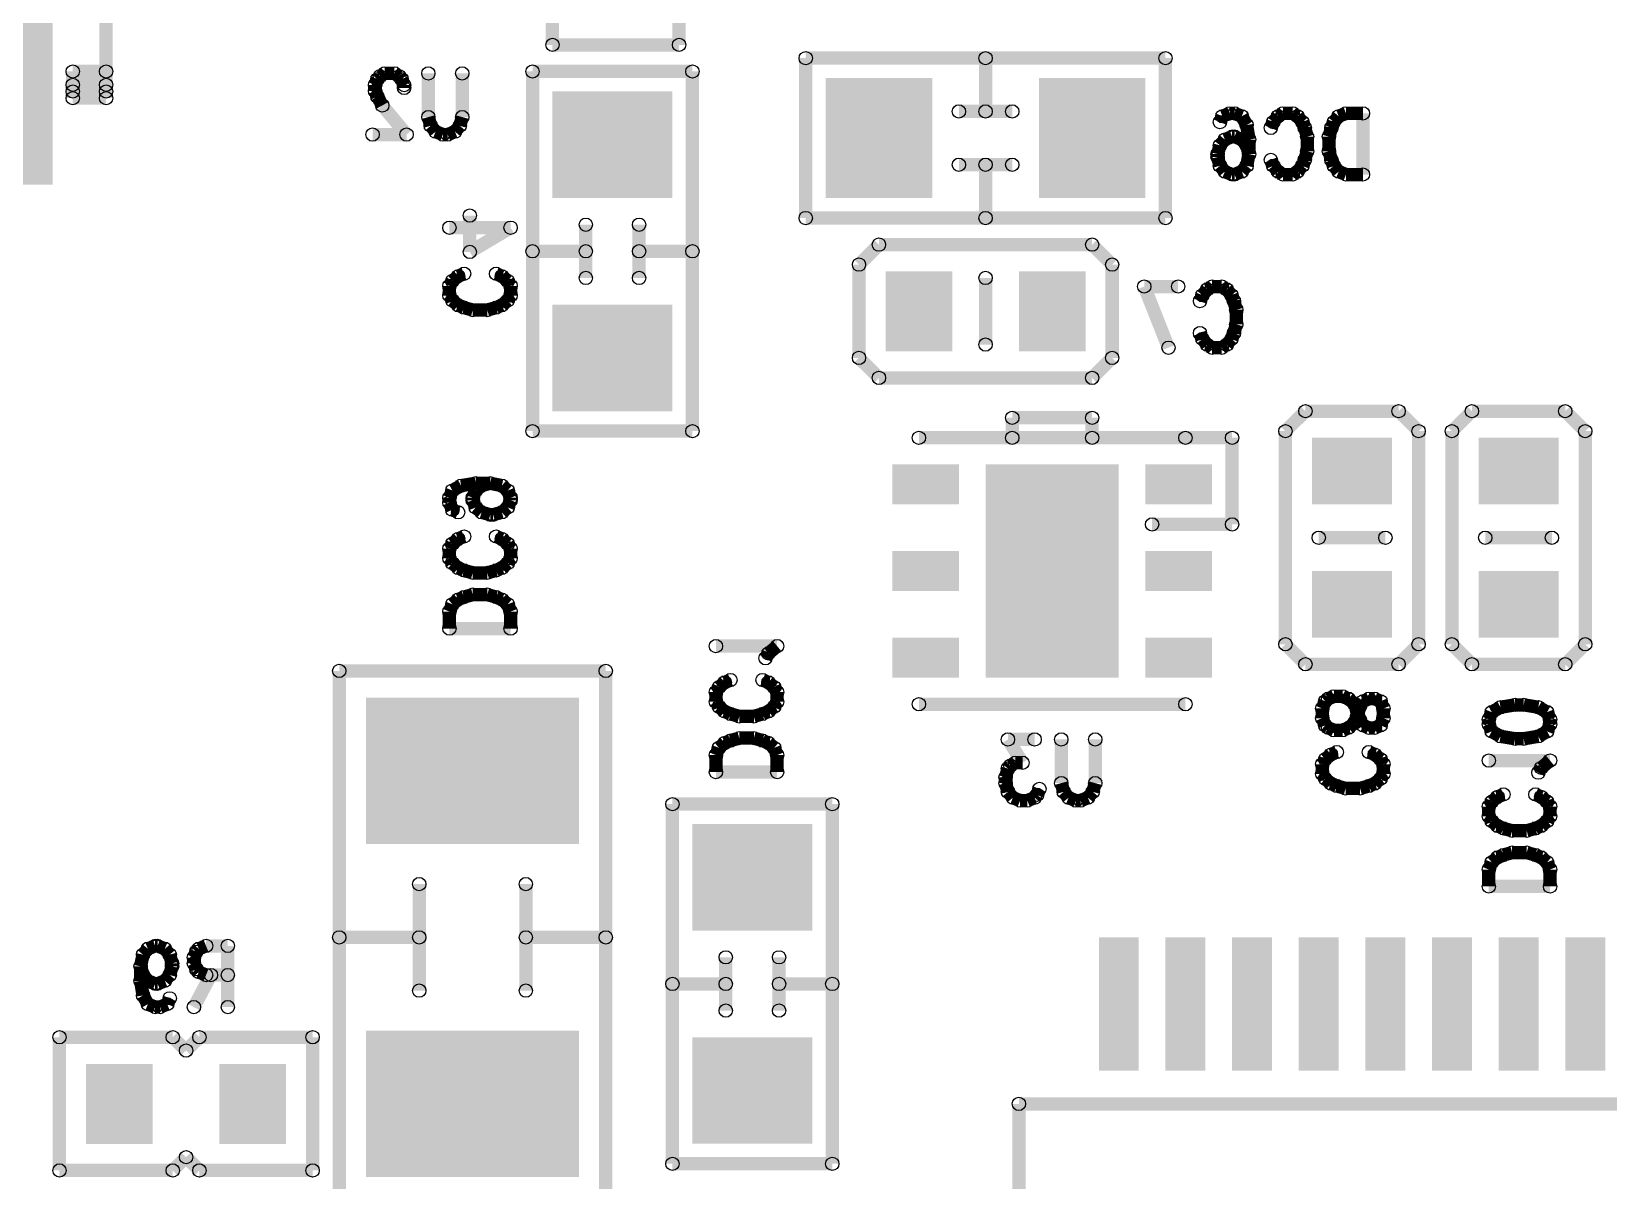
# Model space of a CAD drawing. Extents: x 100 to 134.1, y 89.7 to 148.
# Drawn here: x 114.59 to 126.42, y 131.42 to 140.05 of the extents above; entities that cross this region are included whole.
import ezdxf

# ---------------------------------------------------------------- set-up
doc = ezdxf.new("R2010")
doc.units = 0
doc.layers.get('0').update_dxf_attribs({"linetype": 'CONTINUOUS'})
doc.layers.add('MASK-BOTTOM_PHO', color=4, linetype='CONTINUOUS')
doc.layers.add('SILK-BOTTOM_PHO', color=5, linetype='CONTINUOUS')

# ---------------------------------------------------------------- blocks, each defined once
blk = doc.blocks.new('SQUARE_21')
blk.add_solid([(0.999998, 0.999998), (0.999998, -0.999998), (-0.999998, 0.999998), (-0.999998, -0.999998)])
blk = doc.blocks.new('SQUARE_16')
blk.add_solid([(0.250062, 0.250062), (0.250062, -0.250062), (-0.250062, 0.250062), (-0.250062, -0.250062)])
blk = doc.blocks.new('SQUARE_33')
blk.add_solid([(0.499998, 0.499998), (0.499998, -0.499998), (-0.499998, 0.499998), (-0.499998, -0.499998)])
blk = doc.blocks.new('SQUARE_137')
blk.add_solid([(0.149986, 0.149986), (0.149986, -0.149986), (-0.149986, 0.149986), (-0.149986, -0.149986)])
blk = doc.blocks.new('SQUARE_152')
blk.add_solid([(0.550036, 0.550036), (0.550036, -0.550036), (-0.550036, 0.550036), (-0.550036, -0.550036)])
blk = doc.blocks.new('SQUARE_165')
blk.add_solid([(0.40005, 0.40005), (0.40005, -0.40005), (-0.40005, 0.40005), (-0.40005, -0.40005)])
blk = doc.blocks.new('ROUND_1')
blk.add_circle((0, 0), 0.05)

msp = doc.modelspace()

# ---------------------------------------------------------------- linework, layer by layer
at = {"layer": 'MASK-BOTTOM_PHO'}
for points, const_width in [([(120.949974, 139.29995), (120.949974, 139.199874)], 0.8001), ([(122.54992, 139.29995), (122.54992, 139.199874)], 0.8001), ([(118.89994, 139.199874), (119.000016, 139.199874)], 0.8001), ([(121.249948, 137.899902), (121.249948, 137.999978)], 0.500124), ([(122.249946, 137.899902), (122.249946, 137.999978)], 0.500124), ([(118.89994, 137.599928), (119.000016, 137.599928)], 0.8001), ([(124.450094, 136.750044), (124.549916, 136.750044)], 0.500124), ([(125.800104, 136.750044), (125.700028, 136.750044)], 0.500124), ([(121.400062, 136.649968), (121.19991, 136.649968)], 0.299972), ([(122.249946, 136.299956), (122.249946, 135.700008)], 0.999996), ([(123.299982, 136.649968), (123.100084, 136.649968)], 0.299972), ([(121.400062, 135.999982), (121.19991, 135.999982)], 0.299972), ([(123.299982, 135.999982), (123.100084, 135.999982)], 0.299972), ([(124.450094, 135.750046), (124.549916, 135.750046)], 0.500124), ([(125.800104, 135.750046), (125.700028, 135.750046)], 0.500124), ([(121.400062, 135.349996), (121.19991, 135.349996)], 0.299972), ([(123.299982, 135.349996), (123.100084, 135.349996)], 0.299972), ([(117.650006, 134.500112), (118.149878, 134.500112)], 1.100072), ([(119.949976, 133.700012), (120.050052, 133.700012)], 0.8001), ([(122.750072, 132.40004), (122.750072, 133.100064)], 0.299972), ([(123.249944, 132.40004), (123.249944, 133.100064)], 0.299972), ([(123.75007, 132.40004), (123.75007, 133.100064)], 0.299972), ([(124.249942, 132.40004), (124.249942, 133.100064)], 0.299972), ([(124.750068, 132.40004), (124.750068, 133.100064)], 0.299972), ([(125.24994, 132.40004), (125.24994, 133.100064)], 0.299972), ([(125.750066, 132.40004), (125.750066, 133.100064)], 0.299972), ([(126.249938, 132.40004), (126.249938, 133.100064)], 0.299972), ([(117.650006, 131.99999), (118.149878, 131.99999)], 1.100072), ([(119.949976, 132.100066), (120.050052, 132.100066)], 0.8001), ([(115.24996, 131.949952), (115.24996, 132.050028)], 0.500124), ([(116.249958, 131.949952), (116.249958, 132.050028)], 0.500124)]:
    msp.add_lwpolyline(points, dxfattribs=dict(at, const_width=const_width))
at = {"layer": 'SILK-BOTTOM_PHO', "const_width": 0.100076}
for points in [[(115.149884, 144.249902), (115.149884, 139.649962)], [(118.49989, 141.299946), (118.49989, 139.949936)], [(119.450104, 139.949936), (119.450104, 141.299946)], [(118.49989, 139.949936), (119.450104, 139.949936)], [(123.100084, 139.850114), (120.400064, 139.850114)], [(120.400064, 139.850114), (120.400064, 138.649964)], [(121.750074, 139.850114), (121.750074, 139.450064)], [(123.100084, 138.649964), (123.100084, 139.850114)], [(114.899948, 139.750038), (114.899948, 139.549886)], [(115.149884, 139.750038), (114.899948, 139.750038)], [(115.149884, 139.549886), (115.149884, 139.750038)], [(117.20449, 139.71397), (117.186456, 139.692126)], [(117.240812, 139.735814), (117.20449, 139.71397)], [(117.31371, 139.735814), (117.240812, 139.735814)], [(117.350032, 139.71397), (117.31371, 139.735814)], [(117.368066, 139.692126), (117.350032, 139.71397)], [(117.568218, 139.4079), (117.568218, 139.735814)], [(117.822726, 139.735814), (117.822726, 139.4079)], [(119.549926, 139.750038), (118.35003, 139.750038)], [(118.35003, 139.750038), (118.35003, 137.050018)], [(119.549926, 137.050018), (119.549926, 139.750038)], [(115.149884, 139.649962), (114.899948, 139.649962)], [(114.899948, 139.599924), (115.149884, 139.599924)], [(117.186456, 139.692126), (117.168168, 139.648438)], [(117.168168, 139.648438), (117.168168, 139.60475)], [(117.168168, 139.60475), (117.186456, 139.561062)], [(117.386354, 139.648438), (117.368066, 139.692126)], [(117.386354, 139.626594), (117.386354, 139.648438)], [(114.899948, 139.549886), (115.149884, 139.549886)], [(117.186456, 139.561062), (117.222778, 139.495276)], [(117.222778, 139.495276), (117.404642, 139.276582)], [(117.586252, 139.342114), (117.568218, 139.4079)], [(117.822726, 139.4079), (117.804438, 139.342114)], [(121.549922, 139.450064), (121.949972, 139.450064)], [(123.509024, 139.370308), (123.527312, 139.413996)], [(123.527312, 139.413996), (123.581922, 139.43584)], [(123.581922, 139.43584), (123.618244, 139.43584)], [(123.618244, 139.43584), (123.6726, 139.413996)], [(123.6726, 139.413996), (123.709176, 139.348464)], [(123.890786, 139.32662), (123.909074, 139.370308)], [(123.909074, 139.370308), (123.945396, 139.413996)], [(123.945396, 139.413996), (123.981718, 139.43584)], [(123.981718, 139.43584), (124.054616, 139.43584)], [(124.054616, 139.43584), (124.090938, 139.413996)], [(124.090938, 139.413996), (124.12726, 139.370308)], [(124.12726, 139.370308), (124.145548, 139.32662)], [(124.363734, 139.370308), (124.345446, 139.32662)], [(124.400056, 139.413996), (124.363734, 139.370308)], [(124.454666, 139.43584), (124.400056, 139.413996)], [(124.58192, 139.43584), (124.454666, 139.43584)], [(124.58192, 139.43584), (124.58192, 138.976608)], [(117.404642, 139.276582), (117.14988, 139.276582)], [(117.622828, 139.298426), (117.586252, 139.342114)], [(117.677184, 139.276582), (117.622828, 139.298426)], [(117.71376, 139.276582), (117.677184, 139.276582)], [(117.768116, 139.298426), (117.71376, 139.276582)], [(117.804438, 139.342114), (117.768116, 139.298426)], [(123.509024, 139.195302), (123.545346, 139.23899)], [(123.545346, 139.23899), (123.599956, 139.260834)], [(123.599956, 139.260834), (123.618244, 139.260834)], [(123.618244, 139.260834), (123.6726, 139.23899)], [(123.6726, 139.23899), (123.709176, 139.195302)], [(123.709176, 139.348464), (123.72721, 139.23899)], [(123.72721, 139.23899), (123.72721, 139.12977)], [(124.145548, 139.32662), (124.163582, 139.260834)], [(124.163582, 139.260834), (124.163582, 139.151614)], [(124.345446, 139.32662), (124.327158, 139.260834)], [(124.327158, 139.260834), (124.327158, 139.151614)], [(123.49099, 139.12977), (123.509024, 139.195302)], [(123.49099, 139.107926), (123.49099, 139.12977)], [(123.709176, 139.195302), (123.72721, 139.12977)], [(123.72721, 139.12977), (123.709176, 139.04214)], [(124.163582, 139.151614), (124.145548, 139.085828)], [(124.327158, 139.151614), (124.345446, 139.085828)], [(121.549922, 139.050014), (121.949972, 139.050014)], [(121.750074, 138.649964), (121.750074, 139.050014)], [(123.509024, 139.04214), (123.49099, 139.107926)], [(123.545346, 138.998452), (123.509024, 139.04214)], [(123.709176, 139.04214), (123.6726, 138.998452)], [(123.909074, 139.04214), (123.890786, 139.085828)], [(123.945396, 138.998452), (123.909074, 139.04214)], [(124.12726, 139.04214), (124.090938, 138.998452)], [(124.145548, 139.085828), (124.12726, 139.04214)], [(124.345446, 139.085828), (124.363734, 139.04214)], [(124.363734, 139.04214), (124.400056, 138.998452)], [(123.599956, 138.976608), (123.545346, 138.998452)], [(123.618244, 138.976608), (123.599956, 138.976608)], [(123.6726, 138.998452), (123.618244, 138.976608)], [(123.981718, 138.976608), (123.945396, 138.998452)], [(124.054616, 138.976608), (123.981718, 138.976608)], [(124.090938, 138.998452), (124.054616, 138.976608)], [(124.400056, 138.998452), (124.454666, 138.976608)], [(124.454666, 138.976608), (124.58192, 138.976608)], [(117.879622, 138.395456), (117.879622, 138.668252)], [(120.400064, 138.649964), (123.100084, 138.649964)], [(118.185946, 138.57732), (117.72646, 138.57732)], [(118.185946, 138.57732), (117.879622, 138.395456)], [(118.75008, 138.199876), (118.75008, 138.599926)], [(119.149876, 138.199876), (119.149876, 138.599926)], [(120.800114, 138.299952), (120.949974, 138.450066)], [(120.949974, 138.450066), (122.54992, 138.450066)], [(122.54992, 138.450066), (122.700034, 138.299952)], [(118.35003, 138.400028), (118.75008, 138.400028)], [(119.549926, 138.400028), (119.149876, 138.400028)], [(120.800114, 137.599928), (120.800114, 138.299952)], [(122.700034, 138.299952), (122.700034, 137.599928)], [(117.72646, 138.140948), (117.748558, 138.17727)], [(117.748558, 138.17727), (117.792246, 138.213592)], [(117.792246, 138.213592), (117.835934, 138.23188)], [(118.076472, 138.23188), (118.120414, 138.213592)], [(118.120414, 138.213592), (118.164102, 138.17727)], [(118.164102, 138.17727), (118.185946, 138.140948)], [(121.750074, 137.700004), (121.750074, 138.199876)], [(117.72646, 138.068304), (117.72646, 138.140948)], [(117.748558, 138.031728), (117.72646, 138.068304)], [(118.185946, 138.068304), (118.164102, 138.031728)], [(118.185946, 138.140948), (118.185946, 138.068304)], [(122.940826, 138.135868), (123.12269, 137.676636)], [(123.195334, 138.135868), (122.940826, 138.135868)], [(123.359164, 138.026648), (123.377198, 138.070336)], [(123.377198, 138.070336), (123.41352, 138.114024)], [(123.41352, 138.114024), (123.450096, 138.135868)], [(123.450096, 138.135868), (123.52274, 138.135868)], [(123.52274, 138.135868), (123.559062, 138.114024)], [(123.559062, 138.114024), (123.595384, 138.070336)], [(123.595384, 138.070336), (123.613672, 138.026648)], [(117.792246, 137.995406), (117.748558, 138.031728)], [(117.835934, 137.977372), (117.792246, 137.995406)], [(117.901466, 137.959084), (117.835934, 137.977372)], [(118.01094, 137.959084), (117.901466, 137.959084)], [(118.076472, 137.977372), (118.01094, 137.959084)], [(118.120414, 137.995406), (118.076472, 137.977372)], [(118.164102, 138.031728), (118.120414, 137.995406)], [(123.613672, 138.026648), (123.631706, 137.960862)], [(123.631706, 137.960862), (123.631706, 137.851642)], [(123.631706, 137.851642), (123.613672, 137.785856)], [(123.377198, 137.742168), (123.359164, 137.785856)], [(123.41352, 137.69848), (123.377198, 137.742168)], [(123.450096, 137.676636), (123.41352, 137.69848)], [(123.559062, 137.69848), (123.52274, 137.676636)], [(123.595384, 137.742168), (123.559062, 137.69848)], [(123.613672, 137.785856), (123.595384, 137.742168)], [(120.949974, 137.450068), (120.800114, 137.599928)], [(122.700034, 137.599928), (122.54992, 137.450068)], [(123.52274, 137.676636), (123.450096, 137.676636)], [(122.54992, 137.450068), (120.949974, 137.450068)], [(121.949972, 136.99998), (121.949972, 137.150094)], [(121.949972, 137.150094), (122.54992, 137.150094)], [(122.54992, 137.150094), (122.54992, 136.99998)], [(124.000006, 137.050018), (124.15012, 137.199878)], [(124.15012, 137.199878), (124.84989, 137.199878)], [(124.84989, 137.199878), (125.000004, 137.050018)], [(125.24994, 137.050018), (125.400054, 137.199878)], [(125.400054, 137.199878), (126.100078, 137.199878)], [(126.100078, 137.199878), (126.249938, 137.050018)], [(118.35003, 137.050018), (119.549926, 137.050018)], [(121.249948, 136.99998), (123.249944, 136.99998)], [(122.54992, 136.99998), (121.949972, 136.99998)], [(123.599956, 136.99998), (123.249944, 136.99998)], [(123.599956, 136.349994), (123.599956, 136.99998)], [(124.000006, 135.450072), (124.000006, 137.050018)], [(125.000004, 137.050018), (125.000004, 135.450072)], [(125.24994, 135.450072), (125.24994, 137.050018)], [(126.249938, 137.050018), (126.249938, 135.450072)], [(117.81409, 136.640824), (117.748558, 136.604502)], [(117.923564, 136.659112), (117.81409, 136.640824)], [(118.032784, 136.659112), (117.923564, 136.659112)], [(117.967252, 136.640824), (117.923564, 136.604502)], [(118.032784, 136.659112), (117.967252, 136.640824)], [(118.120414, 136.640824), (118.032784, 136.659112)], [(118.164102, 136.604502), (118.120414, 136.640824)], [(117.748558, 136.604502), (117.72646, 136.549892)], [(117.72646, 136.549892), (117.72646, 136.51357)], [(117.923564, 136.604502), (117.901466, 136.549892)], [(117.901466, 136.549892), (117.901466, 136.531858)], [(117.901466, 136.531858), (117.923564, 136.477248)], [(118.185946, 136.549892), (118.164102, 136.604502)], [(118.164102, 136.477248), (118.185946, 136.531858)], [(118.185946, 136.531858), (118.185946, 136.549892)], [(117.72646, 136.51357), (117.748558, 136.459214)], [(117.748558, 136.459214), (117.792246, 136.440926)], [(117.923564, 136.477248), (117.967252, 136.440926)], [(117.967252, 136.440926), (118.032784, 136.422638)], [(118.032784, 136.422638), (118.054628, 136.422638)], [(118.054628, 136.422638), (118.120414, 136.440926)], [(118.120414, 136.440926), (118.164102, 136.477248)], [(123.000008, 136.349994), (123.599956, 136.349994)], [(117.72646, 136.16813), (117.748558, 136.204452)], [(117.72646, 136.095486), (117.72646, 136.16813)], [(117.748558, 136.204452), (117.792246, 136.241028)], [(117.792246, 136.241028), (117.835934, 136.259062)], [(118.076472, 136.259062), (118.120414, 136.241028)], [(118.120414, 136.241028), (118.164102, 136.204452)], [(118.164102, 136.204452), (118.185946, 136.16813)], [(118.185946, 136.16813), (118.185946, 136.095486)], [(124.249942, 136.249918), (124.750068, 136.249918)], [(126.000002, 136.249918), (125.499876, 136.249918)], [(117.748558, 136.059164), (117.72646, 136.095486)], [(117.792246, 136.022842), (117.748558, 136.059164)], [(118.164102, 136.059164), (118.120414, 136.022842)], [(118.185946, 136.095486), (118.164102, 136.059164)], [(117.835934, 136.004554), (117.792246, 136.022842)], [(117.901466, 135.986266), (117.835934, 136.004554)], [(118.01094, 135.986266), (117.901466, 135.986266)], [(118.076472, 136.004554), (118.01094, 135.986266)], [(118.120414, 136.022842), (118.076472, 136.004554)], [(117.901466, 135.82269), (117.835934, 135.804656)], [(118.01094, 135.82269), (117.901466, 135.82269)], [(118.076472, 135.804656), (118.01094, 135.82269)], [(117.748558, 135.750046), (117.72646, 135.695436)], [(117.72646, 135.695436), (117.72646, 135.568182)], [(117.792246, 135.786368), (117.748558, 135.750046)], [(117.835934, 135.804656), (117.792246, 135.786368)], [(118.120414, 135.786368), (118.076472, 135.804656)], [(118.164102, 135.750046), (118.120414, 135.786368)], [(118.185946, 135.695436), (118.164102, 135.750046)], [(118.185946, 135.568182), (118.185946, 135.695436)], [(118.185946, 135.568182), (117.72646, 135.568182)], [(124.15012, 135.299958), (124.000006, 135.450072)], [(125.000004, 135.450072), (124.84989, 135.299958)], [(125.400054, 135.299958), (125.24994, 135.450072)], [(126.249938, 135.450072), (126.100078, 135.299958)], [(120.185942, 135.436356), (119.726456, 135.436356)], [(120.098312, 135.345424), (120.12041, 135.381746)], [(120.12041, 135.381746), (120.185942, 135.436356)], [(118.89994, 135.24992), (116.899944, 135.24992)], [(116.899944, 135.24992), (116.899944, 131.249928)], [(118.89994, 131.249928), (118.89994, 135.24992)], [(124.84989, 135.299958), (124.15012, 135.299958)], [(126.100078, 135.299958), (125.400054, 135.299958)], [(119.726456, 135.090916), (119.748554, 135.127238)], [(119.748554, 135.127238), (119.792242, 135.16356)], [(119.792242, 135.16356), (119.83593, 135.181848)], [(120.076468, 135.181848), (120.12041, 135.16356)], [(120.12041, 135.16356), (120.164098, 135.127238)], [(120.164098, 135.127238), (120.185942, 135.090916)], [(119.726456, 135.018272), (119.726456, 135.090916)], [(119.748554, 134.981696), (119.726456, 135.018272)], [(119.792242, 134.945374), (119.748554, 134.981696)], [(120.164098, 134.981696), (120.12041, 134.945374)], [(120.185942, 135.018272), (120.164098, 134.981696)], [(120.185942, 135.090916), (120.185942, 135.018272)], [(123.249944, 134.999984), (121.249948, 134.999984)], [(124.298456, 135.022844), (124.276612, 134.968234)], [(124.3203, 135.040878), (124.298456, 135.022844)], [(124.363988, 135.059166), (124.3203, 135.040878)], [(124.429774, 135.059166), (124.363988, 135.059166)], [(124.473462, 135.040878), (124.429774, 135.059166)], [(124.51715, 135.004556), (124.473462, 135.040878)], [(124.538994, 134.949946), (124.51715, 135.004556)], [(124.538994, 134.913624), (124.560838, 134.986268)], [(124.560838, 134.986268), (124.582936, 135.022844)], [(124.582936, 135.022844), (124.626624, 135.040878)], [(124.626624, 135.040878), (124.670312, 135.040878)], [(124.670312, 135.040878), (124.714, 135.022844)], [(124.714, 135.022844), (124.735844, 134.968234)], [(125.54839, 134.940802), (125.614176, 134.977378)], [(125.614176, 134.977378), (125.723396, 134.995412)], [(125.723396, 134.995412), (125.789182, 134.995412)], [(125.789182, 134.995412), (125.898402, 134.977378)], [(125.898402, 134.977378), (125.964188, 134.940802)], [(119.83593, 134.92734), (119.792242, 134.945374)], [(119.901462, 134.909052), (119.83593, 134.92734)], [(120.010936, 134.909052), (119.901462, 134.909052)], [(120.076468, 134.92734), (120.010936, 134.909052)], [(120.12041, 134.945374), (120.076468, 134.92734)], [(124.276612, 134.968234), (124.276612, 134.895336)], [(124.276612, 134.895336), (124.298456, 134.84098)], [(124.473462, 134.822692), (124.51715, 134.859014)], [(124.51715, 134.859014), (124.538994, 134.913624)], [(124.560838, 134.877302), (124.538994, 134.949946)], [(124.582936, 134.84098), (124.560838, 134.877302)], [(124.735844, 134.895336), (124.714, 134.84098)], [(124.735844, 134.968234), (124.735844, 134.895336)], [(125.526546, 134.886446), (125.54839, 134.940802)], [(125.526546, 134.850124), (125.526546, 134.886446)], [(125.964188, 134.940802), (125.986032, 134.886446)], [(125.986032, 134.886446), (125.986032, 134.850124)], [(119.901462, 134.745476), (119.83593, 134.727188)], [(120.010936, 134.745476), (119.901462, 134.745476)], [(120.076468, 134.727188), (120.010936, 134.745476)], [(124.298456, 134.84098), (124.3203, 134.822692)], [(124.3203, 134.822692), (124.363988, 134.804658)], [(124.363988, 134.804658), (124.429774, 134.804658)], [(124.429774, 134.804658), (124.473462, 134.822692)], [(124.626624, 134.822692), (124.582936, 134.84098)], [(124.670312, 134.822692), (124.626624, 134.822692)], [(124.714, 134.84098), (124.670312, 134.822692)], [(125.54839, 134.795514), (125.526546, 134.850124)], [(125.614176, 134.759192), (125.54839, 134.795514)], [(125.723396, 134.740904), (125.614176, 134.759192)], [(125.789182, 134.740904), (125.723396, 134.740904)], [(125.898402, 134.759192), (125.789182, 134.740904)], [(125.964188, 134.795514), (125.898402, 134.759192)], [(125.986032, 134.850124), (125.964188, 134.795514)], [(119.748554, 134.672832), (119.726456, 134.618222)], [(119.792242, 134.709154), (119.748554, 134.672832)], [(119.83593, 134.727188), (119.792242, 134.709154)], [(120.12041, 134.709154), (120.076468, 134.727188)], [(120.164098, 134.672832), (120.12041, 134.709154)], [(120.185942, 134.618222), (120.164098, 134.672832)], [(122.11812, 134.735824), (121.918222, 134.735824)], [(121.918222, 134.735824), (122.027188, 134.560818)], [(122.318272, 134.40791), (122.318272, 134.735824)], [(122.57278, 134.735824), (122.57278, 134.40791)], [(124.298456, 134.586472), (124.342144, 134.622794)], [(124.342144, 134.622794), (124.385832, 134.640828)], [(124.626624, 134.640828), (124.670312, 134.622794)], [(124.670312, 134.622794), (124.714, 134.586472)], [(119.726456, 134.618222), (119.726456, 134.490968)], [(120.185942, 134.490968), (120.185942, 134.618222)], [(121.918222, 134.51713), (121.899934, 134.451598)], [(121.936256, 134.538974), (121.918222, 134.51713)], [(121.972832, 134.560818), (121.936256, 134.538974)], [(122.027188, 134.560818), (121.972832, 134.560818)], [(124.276612, 134.549896), (124.298456, 134.586472)], [(124.276612, 134.477252), (124.276612, 134.549896)], [(124.714, 134.586472), (124.735844, 134.549896)], [(124.735844, 134.549896), (124.735844, 134.477252)], [(125.986032, 134.577328), (125.526546, 134.577328)], [(125.898402, 134.486396), (125.920246, 134.522718)], [(125.920246, 134.522718), (125.986032, 134.577328)], [(120.185942, 134.490968), (119.726456, 134.490968)], [(121.899934, 134.451598), (121.899934, 134.40791)], [(121.899934, 134.40791), (121.918222, 134.342124)], [(122.336306, 134.342124), (122.318272, 134.40791)], [(122.57278, 134.40791), (122.554492, 134.342124)], [(124.298456, 134.44093), (124.276612, 134.477252)], [(124.342144, 134.404608), (124.298456, 134.44093)], [(124.385832, 134.38632), (124.342144, 134.404608)], [(124.451618, 134.368286), (124.385832, 134.38632)], [(124.626624, 134.38632), (124.560838, 134.368286)], [(124.670312, 134.404608), (124.626624, 134.38632)], [(124.714, 134.44093), (124.670312, 134.404608)], [(124.735844, 134.477252), (124.714, 134.44093)], [(121.918222, 134.342124), (121.954544, 134.298436)], [(121.954544, 134.298436), (122.009154, 134.276592)], [(122.009154, 134.276592), (122.06351, 134.276592)], [(122.06351, 134.276592), (122.11812, 134.298436)], [(122.11812, 134.298436), (122.136408, 134.32028)], [(122.136408, 134.32028), (122.154442, 134.363968)], [(122.372628, 134.298436), (122.336306, 134.342124)], [(122.427238, 134.276592), (122.372628, 134.298436)], [(122.46356, 134.276592), (122.427238, 134.276592)], [(122.51817, 134.298436), (122.46356, 134.276592)], [(122.554492, 134.342124), (122.51817, 134.298436)], [(124.560838, 134.368286), (124.451618, 134.368286)], [(125.526546, 134.231888), (125.54839, 134.26821)], [(125.54839, 134.26821), (125.592078, 134.304532)], [(125.592078, 134.304532), (125.63602, 134.32282)], [(125.876558, 134.32282), (125.920246, 134.304532)], [(125.920246, 134.304532), (125.964188, 134.26821)], [(125.964188, 134.26821), (125.986032, 134.231888)], [(120.599962, 134.249922), (119.400066, 134.249922)], [(119.400066, 134.249922), (119.400066, 131.549902)], [(120.599962, 131.549902), (120.599962, 134.249922)], [(125.526546, 134.15899), (125.526546, 134.231888)], [(125.54839, 134.122668), (125.526546, 134.15899)], [(125.986032, 134.15899), (125.964188, 134.122668)], [(125.986032, 134.231888), (125.986032, 134.15899)], [(125.592078, 134.086346), (125.54839, 134.122668)], [(125.63602, 134.068058), (125.592078, 134.086346)], [(125.701552, 134.050024), (125.63602, 134.068058)], [(125.811026, 134.050024), (125.701552, 134.050024)], [(125.876558, 134.068058), (125.811026, 134.050024)], [(125.920246, 134.086346), (125.876558, 134.068058)], [(125.964188, 134.122668), (125.920246, 134.086346)], [(125.54839, 133.81355), (125.526546, 133.759194)], [(125.592078, 133.850126), (125.54839, 133.81355)], [(125.63602, 133.86816), (125.592078, 133.850126)], [(125.701552, 133.886448), (125.63602, 133.86816)], [(125.811026, 133.886448), (125.701552, 133.886448)], [(125.876558, 133.86816), (125.811026, 133.886448)], [(125.920246, 133.850126), (125.876558, 133.86816)], [(125.964188, 133.81355), (125.920246, 133.850126)], [(125.986032, 133.759194), (125.964188, 133.81355)], [(125.526546, 133.759194), (125.526546, 133.63194)], [(125.986032, 133.63194), (125.986032, 133.759194)], [(117.499892, 132.849874), (117.499892, 133.649974)], [(118.299992, 132.849874), (118.299992, 133.649974)], [(125.986032, 133.63194), (125.526546, 133.63194)], [(117.499892, 133.249924), (116.899944, 133.249924)], [(118.89994, 133.249924), (118.299992, 133.249924)], [(115.427252, 133.120384), (115.408964, 133.032754)], [(115.463574, 133.164072), (115.427252, 133.120384)], [(115.518184, 133.185916), (115.463574, 133.164072)], [(115.536472, 133.185916), (115.518184, 133.185916)], [(115.590828, 133.164072), (115.536472, 133.185916)], [(115.62715, 133.120384), (115.590828, 133.164072)], [(115.645438, 133.054598), (115.62715, 133.120384)], [(115.827302, 133.142228), (115.809014, 133.09854)], [(115.809014, 133.09854), (115.809014, 133.054598)], [(115.845336, 133.164072), (115.827302, 133.142228)], [(115.899946, 133.185916), (115.845336, 133.164072)], [(116.063522, 133.185916), (115.899946, 133.185916)], [(116.063522, 133.185916), (116.063522, 132.726684)], [(119.800116, 132.700014), (119.800116, 133.100064)], [(120.199912, 132.700014), (120.199912, 133.100064)], [(115.408964, 133.032754), (115.427252, 132.967222)], [(115.408964, 133.032754), (115.408964, 132.923534)], [(115.427252, 132.967222), (115.463574, 132.923534)], [(115.590828, 132.923534), (115.62715, 132.967222)], [(115.62715, 132.967222), (115.645438, 133.032754)], [(115.645438, 133.032754), (115.645438, 133.054598)], [(115.809014, 133.054598), (115.827302, 133.01091)], [(115.936268, 132.967222), (115.809014, 132.726684)], [(115.827302, 133.01091), (115.845336, 132.989066)], [(115.845336, 132.989066), (115.899946, 132.967222)], [(115.899946, 132.967222), (116.063522, 132.967222)], [(115.408964, 132.923534), (115.427252, 132.81406)], [(115.463574, 132.923534), (115.518184, 132.901436)], [(115.518184, 132.901436), (115.536472, 132.901436)], [(115.536472, 132.901436), (115.590828, 132.923534)], [(119.400066, 132.899912), (119.800116, 132.899912)], [(120.599962, 132.899912), (120.199912, 132.899912)], [(115.427252, 132.81406), (115.463574, 132.748528)], [(115.463574, 132.748528), (115.518184, 132.726684)], [(115.554506, 132.726684), (115.609116, 132.748528)], [(115.609116, 132.748528), (115.62715, 132.792216)], [(115.518184, 132.726684), (115.554506, 132.726684)], [(114.800126, 131.500118), (114.800126, 132.500116)], [(114.800126, 132.500116), (115.65001, 132.500116)], [(115.65001, 132.500116), (115.750086, 132.40004)], [(115.750086, 132.40004), (115.849908, 132.500116)], [(115.849908, 132.500116), (116.700046, 132.500116)], [(116.700046, 132.500116), (116.700046, 131.500118)], [(122.00001, 125.000004), (122.00001, 131.99999)], [(122.00001, 131.99999), (128.999996, 131.99999)], [(115.750086, 131.59994), (115.65001, 131.500118)], [(115.849908, 131.500118), (115.750086, 131.59994)], [(119.400066, 131.549902), (120.599962, 131.549902)], [(115.65001, 131.500118), (114.800126, 131.500118)], [(116.700046, 131.500118), (115.849908, 131.500118)]]:
    msp.add_lwpolyline(points, dxfattribs=at)

# ---------------------------------------------------------------- block references
at = {"layer": 'MASK-BOTTOM_PHO'}
for name, p in [('SQUARE_21', (113.75009, 139.899898)), ('SQUARE_165', (120.949974, 139.29995)), ('SQUARE_165', (122.54992, 139.29995)), ('SQUARE_165', (118.89994, 139.199874)), ('SQUARE_165', (119.000016, 139.199874)), ('SQUARE_165', (120.949974, 139.199874)), ('SQUARE_165', (122.54992, 139.199874)), ('SQUARE_16', (121.249948, 137.999978)), ('SQUARE_16', (122.249946, 137.999978)), ('SQUARE_16', (121.249948, 137.899902)), ('SQUARE_16', (122.249946, 137.899902)), ('SQUARE_165', (118.89994, 137.599928)), ('SQUARE_165', (119.000016, 137.599928)), ('SQUARE_16', (124.450094, 136.750044)), ('SQUARE_16', (124.549916, 136.750044)), ('SQUARE_16', (125.700028, 136.750044)), ('SQUARE_16', (125.800104, 136.750044)), ('SQUARE_137', (121.19991, 136.649968)), ('SQUARE_137', (121.400062, 136.649968)), ('SQUARE_33', (122.249946, 136.299956)), ('SQUARE_137', (123.100084, 136.649968)), ('SQUARE_137', (123.299982, 136.649968)), ('SQUARE_137', (121.19991, 135.999982)), ('SQUARE_137', (121.400062, 135.999982)), ('SQUARE_33', (122.249946, 135.700008)), ('SQUARE_137', (123.100084, 135.999982)), ('SQUARE_137', (123.299982, 135.999982)), ('SQUARE_16', (124.450094, 135.750046)), ('SQUARE_16', (124.549916, 135.750046)), ('SQUARE_16', (125.700028, 135.750046)), ('SQUARE_16', (125.800104, 135.750046)), ('SQUARE_137', (121.19991, 135.349996)), ('SQUARE_137', (121.400062, 135.349996)), ('SQUARE_137', (123.100084, 135.349996)), ('SQUARE_137', (123.299982, 135.349996)), ('SQUARE_152', (117.650006, 134.500112)), ('SQUARE_152', (118.149878, 134.500112)), ('SQUARE_165', (119.949976, 133.700012)), ('SQUARE_165', (120.050052, 133.700012)), ('SQUARE_137', (122.750072, 133.100064)), ('SQUARE_137', (123.249944, 133.100064)), ('SQUARE_137', (123.75007, 133.100064)), ('SQUARE_137', (124.249942, 133.100064)), ('SQUARE_137', (124.750068, 133.100064)), ('SQUARE_137', (125.24994, 133.100064)), ('SQUARE_137', (125.750066, 133.100064)), ('SQUARE_137', (126.249938, 133.100064)), ('SQUARE_152', (117.650006, 131.99999)), ('SQUARE_152', (118.149878, 131.99999)), ('SQUARE_137', (122.750072, 132.40004)), ('SQUARE_137', (123.249944, 132.40004)), ('SQUARE_137', (123.75007, 132.40004)), ('SQUARE_137', (124.249942, 132.40004)), ('SQUARE_137', (124.750068, 132.40004)), ('SQUARE_137', (125.24994, 132.40004)), ('SQUARE_137', (125.750066, 132.40004)), ('SQUARE_137', (126.249938, 132.40004)), ('SQUARE_165', (119.949976, 132.100066)), ('SQUARE_165', (120.050052, 132.100066)), ('SQUARE_16', (115.24996, 132.050028)), ('SQUARE_16', (115.24996, 131.949952)), ('SQUARE_16', (116.249958, 132.050028)), ('SQUARE_16', (116.249958, 131.949952))]:
    msp.add_blockref(name, p, dxfattribs=at)
at = {"layer": 'SILK-BOTTOM_PHO'}
for p in [(118.49989, 139.949936), (119.450104, 139.949936), (120.400064, 139.850114), (121.750074, 139.850114), (123.100084, 139.850114), (114.899948, 139.750038), (114.899948, 139.750038), (115.149884, 139.750038), (117.20449, 139.71397), (117.240812, 139.735814), (117.31371, 139.735814), (117.350032, 139.71397), (117.568218, 139.735814), (117.822726, 139.735814), (118.35003, 139.750038), (119.549926, 139.750038), (114.899948, 139.649962), (114.899948, 139.599924), (115.149884, 139.649962), (115.149884, 139.599924), (117.168168, 139.648438), (117.168168, 139.60475), (117.186456, 139.692126), (117.368066, 139.692126), (117.386354, 139.648438), (117.386354, 139.626594), (114.899948, 139.549886), (115.149884, 139.549886), (117.186456, 139.561062), (117.222778, 139.495276), (117.568218, 139.4079), (117.822726, 139.4079), (121.549922, 139.450064), (121.750074, 139.450064), (121.949972, 139.450064), (123.509024, 139.370308), (123.527312, 139.413996), (123.581922, 139.43584), (123.618244, 139.43584), (123.6726, 139.413996), (123.6726, 139.413996), (123.909074, 139.370308), (123.945396, 139.413996), (123.981718, 139.43584), (124.054616, 139.43584), (124.090938, 139.413996), (124.12726, 139.370308), (124.363734, 139.370308), (124.400056, 139.413996), (124.454666, 139.43584), (124.58192, 139.43584), (124.58192, 139.43584), (117.14988, 139.276582), (117.404642, 139.276582), (117.586252, 139.342114), (117.622828, 139.298426), (117.677184, 139.276582), (117.71376, 139.276582), (117.768116, 139.298426), (117.804438, 139.342114), (123.545346, 139.23899), (123.599956, 139.260834), (123.618244, 139.260834), (123.6726, 139.23899), (123.6726, 139.23899), (123.709176, 139.348464), (123.72721, 139.23899), (123.890786, 139.32662), (124.145548, 139.32662), (124.163582, 139.260834), (124.327158, 139.260834), (124.345446, 139.32662), (123.49099, 139.12977), (123.509024, 139.195302), (123.709176, 139.195302), (123.72721, 139.12977), (123.72721, 139.12977), (124.163582, 139.151614), (124.327158, 139.151614), (121.549922, 139.050014), (121.750074, 139.050014), (121.949972, 139.050014), (123.49099, 139.107926), (123.509024, 139.04214), (123.709176, 139.04214), (123.890786, 139.085828), (123.909074, 139.04214), (124.12726, 139.04214), (124.145548, 139.085828), (124.345446, 139.085828), (124.363734, 139.04214), (123.545346, 138.998452), (123.599956, 138.976608), (123.618244, 138.976608), (123.6726, 138.998452), (123.6726, 138.998452), (123.945396, 138.998452), (123.981718, 138.976608), (124.054616, 138.976608), (124.090938, 138.998452), (124.400056, 138.998452), (124.454666, 138.976608), (124.58192, 138.976608), (124.58192, 138.976608), (117.879622, 138.668252), (120.400064, 138.649964), (120.400064, 138.649964), (121.750074, 138.649964), (123.100084, 138.649964), (117.72646, 138.57732), (118.185946, 138.57732), (118.185946, 138.57732), (118.75008, 138.599926), (119.149876, 138.599926), (120.949974, 138.450066), (122.54992, 138.450066), (122.54992, 138.450066), (117.879622, 138.395456), (118.35003, 138.400028), (118.75008, 138.400028), (119.149876, 138.400028), (119.549926, 138.400028), (120.800114, 138.299952), (122.700034, 138.299952), (117.748558, 138.17727), (117.792246, 138.213592), (117.835934, 138.23188), (118.076472, 138.23188), (118.120414, 138.213592), (118.164102, 138.17727), (118.75008, 138.199876), (119.149876, 138.199876), (121.750074, 138.199876), (117.72646, 138.140948), (117.72646, 138.068304), (118.185946, 138.140948), (118.185946, 138.068304), (122.940826, 138.135868), (122.940826, 138.135868), (123.195334, 138.135868), (123.377198, 138.070336), (123.41352, 138.114024), (123.450096, 138.135868), (123.52274, 138.135868), (123.559062, 138.114024), (123.595384, 138.070336), (117.748558, 138.031728), (117.792246, 137.995406), (117.835934, 137.977372), (117.901466, 137.959084), (118.01094, 137.959084), (118.076472, 137.977372), (118.120414, 137.995406), (118.164102, 138.031728), (123.359164, 138.026648), (123.613672, 138.026648), (123.631706, 137.960862), (123.631706, 137.851642), (121.750074, 137.700004), (123.359164, 137.785856), (123.377198, 137.742168), (123.41352, 137.69848), (123.559062, 137.69848), (123.595384, 137.742168), (123.613672, 137.785856), (120.800114, 137.599928), (122.700034, 137.599928), (123.12269, 137.676636), (123.450096, 137.676636), (123.52274, 137.676636), (120.949974, 137.450068), (122.54992, 137.450068), (121.949972, 137.150094), (122.54992, 137.150094), (124.15012, 137.199878), (124.84989, 137.199878), (125.400054, 137.199878), (126.100078, 137.199878), (118.35003, 137.050018), (119.549926, 137.050018), (119.549926, 137.050018), (121.249948, 136.99998), (121.949972, 136.99998), (121.949972, 136.99998), (122.54992, 136.99998), (123.249944, 136.99998), (123.249944, 136.99998), (123.599956, 136.99998), (124.000006, 137.050018), (125.000004, 137.050018), (125.24994, 137.050018), (125.24994, 137.050018), (126.249938, 137.050018), (117.81409, 136.640824), (117.923564, 136.659112), (117.923564, 136.659112), (117.967252, 136.640824), (118.032784, 136.659112), (118.032784, 136.659112), (118.120414, 136.640824), (117.72646, 136.549892), (117.748558, 136.604502), (117.901466, 136.549892), (117.901466, 136.531858), (117.923564, 136.604502), (117.923564, 136.604502), (118.164102, 136.604502), (118.185946, 136.549892), (118.185946, 136.531858), (117.72646, 136.51357), (117.748558, 136.459214), (117.792246, 136.440926), (117.923564, 136.477248), (117.923564, 136.477248), (117.967252, 136.440926), (118.032784, 136.422638), (118.054628, 136.422638), (118.120414, 136.440926), (118.164102, 136.477248), (123.000008, 136.349994), (123.599956, 136.349994), (117.72646, 136.16813), (117.748558, 136.204452), (117.792246, 136.241028), (117.835934, 136.259062), (118.076472, 136.259062), (118.120414, 136.241028), (118.164102, 136.204452), (118.185946, 136.16813), (124.249942, 136.249918), (124.750068, 136.249918), (125.499876, 136.249918), (126.000002, 136.249918), (117.72646, 136.095486), (117.748558, 136.059164), (118.164102, 136.059164), (118.185946, 136.095486), (117.792246, 136.022842), (117.835934, 136.004554), (117.901466, 135.986266), (118.01094, 135.986266), (118.076472, 136.004554), (118.120414, 136.022842), (117.901466, 135.82269), (118.01094, 135.82269), (117.72646, 135.695436), (117.748558, 135.750046), (117.792246, 135.786368), (117.835934, 135.804656), (118.076472, 135.804656), (118.120414, 135.786368), (118.164102, 135.750046), (118.185946, 135.695436), (117.72646, 135.568182), (117.72646, 135.568182), (118.185946, 135.568182), (118.185946, 135.568182), (124.000006, 135.450072), (125.000004, 135.450072), (125.000004, 135.450072), (125.24994, 135.450072), (126.249938, 135.450072), (119.726456, 135.436356), (120.098312, 135.345424), (120.12041, 135.381746), (120.185942, 135.436356), (116.899944, 135.24992), (118.89994, 135.24992), (124.15012, 135.299958), (124.84989, 135.299958), (125.400054, 135.299958), (126.100078, 135.299958), (119.748554, 135.127238), (119.792242, 135.16356), (119.83593, 135.181848), (120.076468, 135.181848), (120.12041, 135.16356), (120.164098, 135.127238), (119.726456, 135.090916), (119.726456, 135.018272), (119.748554, 134.981696), (120.164098, 134.981696), (120.185942, 135.090916), (120.185942, 135.018272), (121.249948, 134.999984), (123.249944, 134.999984), (124.298456, 135.022844), (124.3203, 135.040878), (124.363988, 135.059166), (124.429774, 135.059166), (124.473462, 135.040878), (124.51715, 135.004556), (124.560838, 134.986268), (124.582936, 135.022844), (124.626624, 135.040878), (124.670312, 135.040878), (124.714, 135.022844), (125.614176, 134.977378), (125.723396, 134.995412), (125.789182, 134.995412), (125.898402, 134.977378), (119.792242, 134.945374), (119.83593, 134.92734), (119.901462, 134.909052), (120.010936, 134.909052), (120.076468, 134.92734), (120.12041, 134.945374), (124.276612, 134.968234), (124.276612, 134.895336), (124.51715, 134.859014), (124.538994, 134.949946), (124.538994, 134.913624), (124.560838, 134.877302), (124.735844, 134.968234), (124.735844, 134.895336), (124.735844, 134.895336), (125.526546, 134.886446), (125.54839, 134.940802), (125.964188, 134.940802), (125.986032, 134.886446), (119.901462, 134.745476), (120.010936, 134.745476), (124.298456, 134.84098), (124.3203, 134.822692), (124.363988, 134.804658), (124.429774, 134.804658), (124.473462, 134.822692), (124.582936, 134.84098), (124.626624, 134.822692), (124.670312, 134.822692), (124.714, 134.84098), (125.526546, 134.850124), (125.54839, 134.795514), (125.614176, 134.759192), (125.723396, 134.740904), (125.789182, 134.740904), (125.898402, 134.759192), (125.964188, 134.795514), (125.986032, 134.850124), (125.986032, 134.850124), (119.748554, 134.672832), (119.792242, 134.709154), (119.83593, 134.727188), (120.076468, 134.727188), (120.12041, 134.709154), (120.164098, 134.672832), (121.918222, 134.735824), (122.11812, 134.735824), (122.318272, 134.735824), (122.57278, 134.735824), (124.342144, 134.622794), (124.385832, 134.640828), (124.626624, 134.640828), (124.670312, 134.622794), (119.726456, 134.618222), (120.185942, 134.618222), (121.918222, 134.51713), (121.936256, 134.538974), (121.972832, 134.560818), (122.027188, 134.560818), (124.276612, 134.549896), (124.298456, 134.586472), (124.714, 134.586472), (124.735844, 134.549896), (125.526546, 134.577328), (125.920246, 134.522718), (125.986032, 134.577328), (119.726456, 134.490968), (119.726456, 134.490968), (120.185942, 134.490968), (120.185942, 134.490968), (121.899934, 134.451598), (121.899934, 134.40791), (122.318272, 134.40791), (122.57278, 134.40791), (124.276612, 134.477252), (124.298456, 134.44093), (124.342144, 134.404608), (124.385832, 134.38632), (124.626624, 134.38632), (124.670312, 134.404608), (124.714, 134.44093), (124.735844, 134.477252), (125.898402, 134.486396), (121.918222, 134.342124), (121.954544, 134.298436), (122.009154, 134.276592), (122.06351, 134.276592), (122.11812, 134.298436), (122.136408, 134.32028), (122.154442, 134.363968), (122.336306, 134.342124), (122.372628, 134.298436), (122.427238, 134.276592), (122.46356, 134.276592), (122.51817, 134.298436), (122.554492, 134.342124), (124.451618, 134.368286), (124.560838, 134.368286), (125.54839, 134.26821), (125.592078, 134.304532), (125.63602, 134.32282), (125.876558, 134.32282), (125.920246, 134.304532), (125.964188, 134.26821), (119.400066, 134.249922), (120.599962, 134.249922), (125.526546, 134.231888), (125.526546, 134.15899), (125.986032, 134.231888), (125.986032, 134.15899), (125.54839, 134.122668), (125.592078, 134.086346), (125.63602, 134.068058), (125.701552, 134.050024), (125.811026, 134.050024), (125.876558, 134.068058), (125.920246, 134.086346), (125.964188, 134.122668), (125.54839, 133.81355), (125.592078, 133.850126), (125.63602, 133.86816), (125.701552, 133.886448), (125.811026, 133.886448), (125.876558, 133.86816), (125.920246, 133.850126), (125.964188, 133.81355), (125.526546, 133.759194), (125.986032, 133.759194), (117.499892, 133.649974), (118.299992, 133.649974), (125.526546, 133.63194), (125.526546, 133.63194), (125.986032, 133.63194), (125.986032, 133.63194), (116.899944, 133.249924), (117.499892, 133.249924), (118.299992, 133.249924), (118.89994, 133.249924), (115.427252, 133.120384), (115.463574, 133.164072), (115.518184, 133.185916), (115.536472, 133.185916), (115.590828, 133.164072), (115.62715, 133.120384), (115.809014, 133.09854), (115.827302, 133.142228), (115.845336, 133.164072), (115.899946, 133.185916), (116.063522, 133.185916), (116.063522, 133.185916), (119.800116, 133.100064), (120.199912, 133.100064), (115.408964, 133.032754), (115.408964, 133.032754), (115.427252, 132.967222), (115.62715, 132.967222), (115.645438, 133.054598), (115.645438, 133.032754), (115.809014, 133.054598), (115.827302, 133.01091), (115.845336, 132.989066), (115.899946, 132.967222), (115.936268, 132.967222), (116.063522, 132.967222), (115.408964, 132.923534), (115.463574, 132.923534), (115.518184, 132.901436), (115.518184, 132.901436), (115.536472, 132.901436), (115.536472, 132.901436), (115.590828, 132.923534), (117.499892, 132.849874), (118.299992, 132.849874), (119.400066, 132.899912), (119.800116, 132.899912), (120.199912, 132.899912), (120.599962, 132.899912), (115.427252, 132.81406), (115.463574, 132.748528), (115.609116, 132.748528), (115.62715, 132.792216), (115.518184, 132.726684), (115.554506, 132.726684), (115.809014, 132.726684), (116.063522, 132.726684), (119.800116, 132.700014), (120.199912, 132.700014), (114.800126, 132.500116), (115.65001, 132.500116), (115.849908, 132.500116), (116.700046, 132.500116), (116.700046, 132.500116), (115.750086, 132.40004), (122.00001, 131.99999), (115.750086, 131.59994), (119.400066, 131.549902), (120.599962, 131.549902), (120.599962, 131.549902), (114.800126, 131.500118), (115.65001, 131.500118), (115.849908, 131.500118), (116.700046, 131.500118)]:
    msp.add_blockref('ROUND_1', p, dxfattribs=at)

doc.saveas('drawing.dxf')
